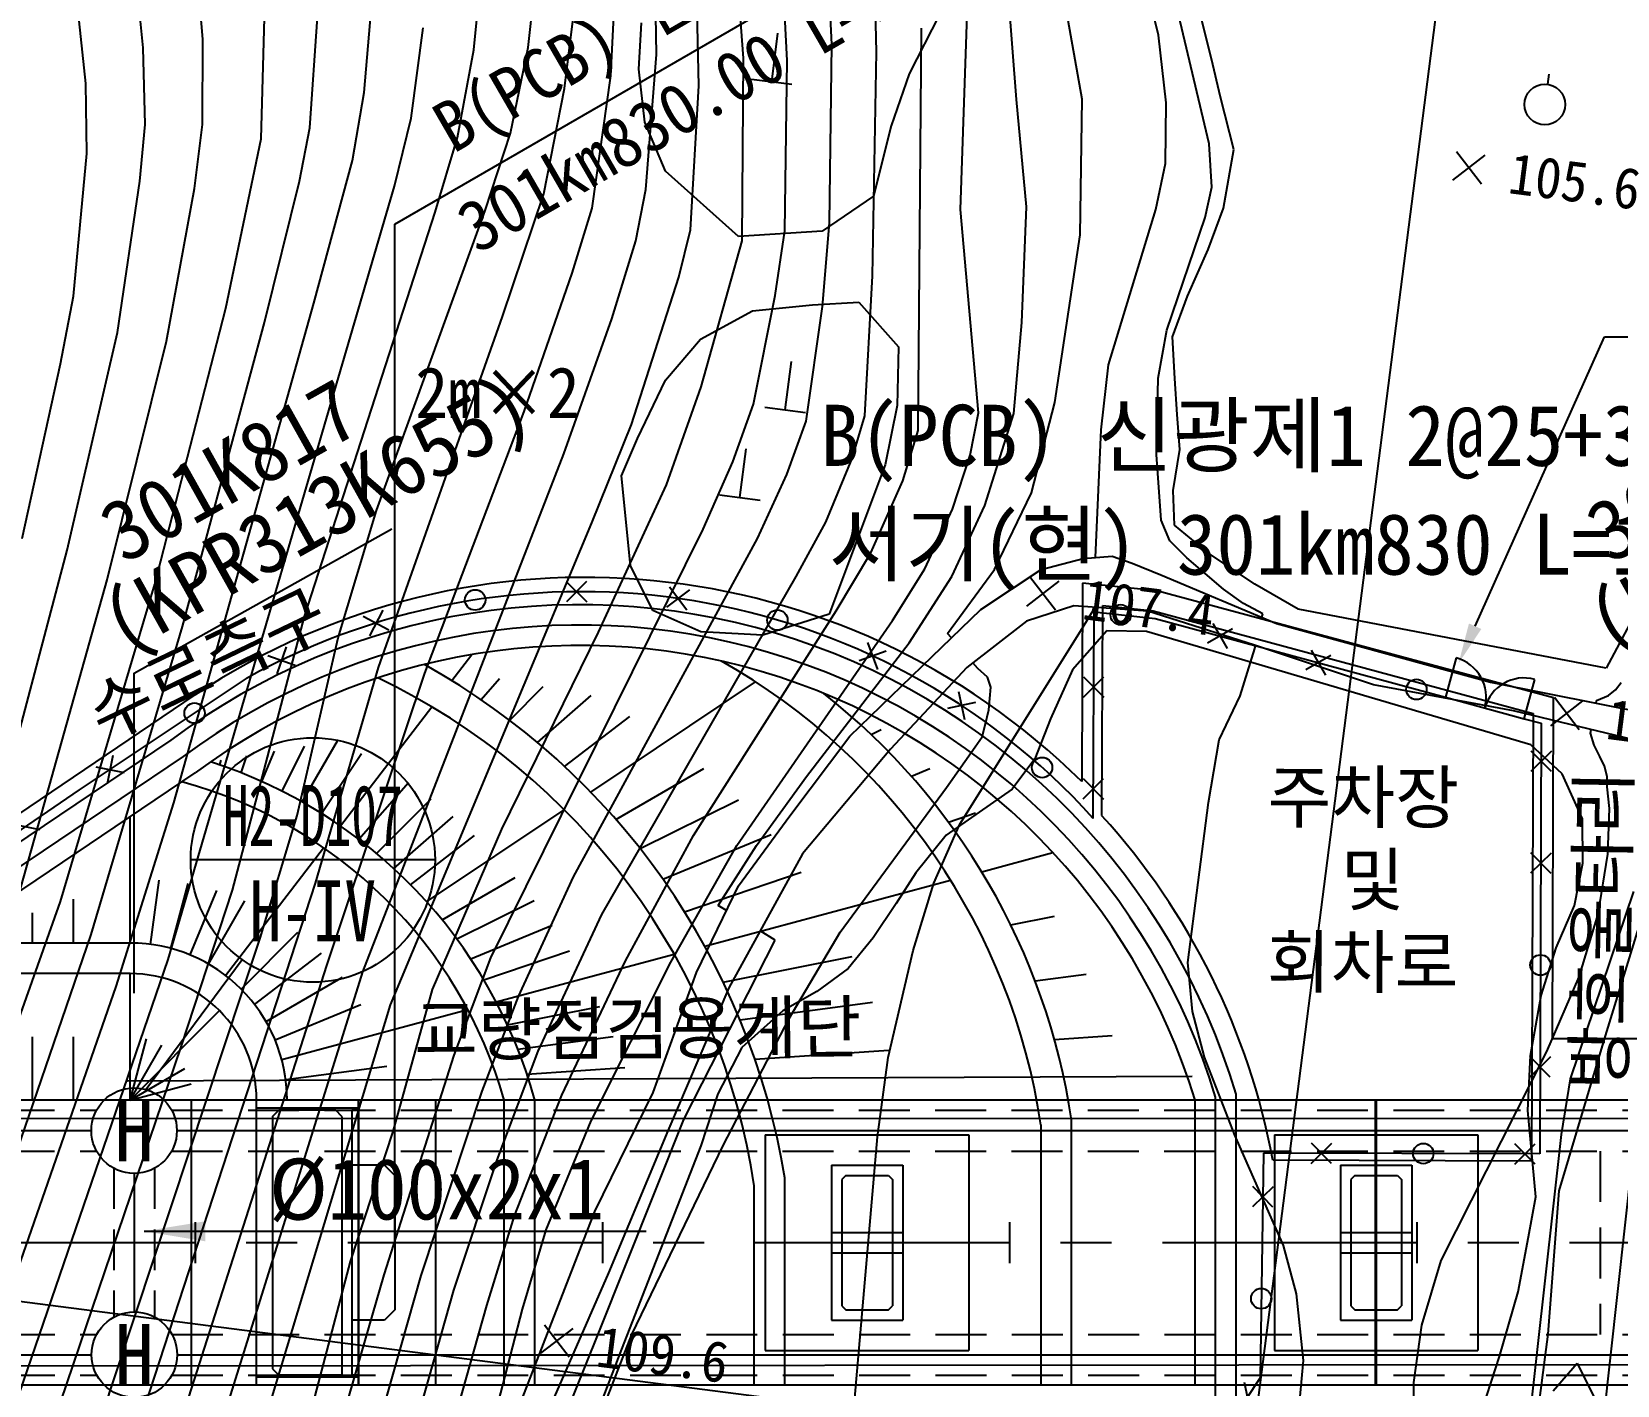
# Model space of a CAD drawing. Header units: millimetres. Extents: x 2406 to 3202, y 1103 to 1810.
# Drawn here: x 3002 to 3079.9, y 1467.8 to 1534.2 of the extents above; entities that cross this region are included whole.
import ezdxf
from ezdxf.enums import TextEntityAlignment as Align
from ezdxf.xclip import XClip

# ---------------------------------------------------------------- set-up
doc = ezdxf.new("R2010")
doc.units = ezdxf.units.MM
doc.header["$LTSCALE"] = 10
doc.header["$MEASUREMENT"] = 0
doc.header["$XCLIPFRAME"] = 2
doc.linetypes.add('CENTER', pattern=[2, 1.25, -0.25, 0.25, -0.25])
doc.linetypes.add('HIDDEN', pattern=[0.375, 0.25, -0.125])
for name, color, linetype in [('TN-MANH', 4, 'Continuous'), ('TZ-BASE', 253, 'Continuous'), ('TZ-CABL', 4, 'Continuous')]:
    doc.layers.add(name, color=color, linetype=linetype)
doc.styles.add('HANA', font='GulimChe.ttf')
doc.styles.get("Standard").update_dxf_attribs({"font": 'GulimChe.ttf'})
doc.linetypes.add('I_LINE', pattern='A,3.5,["I",Standard,S=1,R=0,X=-1,Y=-0.5],3.5', length=7)
doc.linetypes.add('ZIGZAG', pattern='A,0.0001,-0.2,[131,ltypeshp.shx,S=0.2,R=0,X=-0.2,Y=0],-0.4,[131,ltypeshp.shx,S=0.2,R=180,X=0.2,Y=0],-0.2', length=0.8001)
doc.dimstyles.get("Standard").update_dxf_attribs({"dimtxt": 0.18, "dimasz": 0.18, "dimexe": 0.18, "dimexo": 0.0625, "dimgap": 0.09, "dimtad": 0, "dimtih": 1, "dimtoh": 1, "dimdec": 4, "dimzin": 0, "dimdsep": 46, "dimtxsty": 'Standard', "dimcen": 0.09, "dimadec": 0, "dimazin": 0, "dimtfac": 1, "dimtdec": 4, "dimtofl": 0, "dimtmove": 0, "dimatfit": 3, "dimfxl": 0, "dimtolj": 1, "dimtzin": 0, "dimarcsym": 0})

# ---------------------------------------------------------------- blocks, each defined once
blk = doc.blocks.new('JD-FHFJ6')
at = {"layer": 'TZ-BASE'}
for p, q in [((531.752, -322.532), (599.193, 202.297)), ((529.8, 50), (575.685, 76.492)), ((546.928, 58.138, 115), (546.362, 65.645, 115)), ((569.8, 53.932, 106), (567.209, 64.928, 106)), ((549.072, 58.025, 114), (548.794, 63.217, 114)), ((551.261, 58.809, 113), (551.057, 63.08, 113)), ((542.654, 58.329, 117), (542.586, 62.887, 117)), ((553.459, 58.46, 112), (553.366, 62.316, 112)), ((563.562, 56.138, 108), (562.457, 62.383, 108)), ((536.351, 58.672, 120), (536.701, 61.767, 120)), ((544.733, 56.791, 116), (544.622, 62.061, 116)), ((560.333, 56.111, 109), (559.899, 61.87, 109)), ((567.304, 59.269, 107), (566.588, 62.2, 107)), ((520.376, 59.084, 126), (520.183, 61.257, 126)), ((533.687, 58.552, 121), (533.96, 61.296, 121)), ((540.416, 57.281, 118), (540.623, 61.502, 118)), ((557.583, 50.723, 110), (557.93, 60.744, 110)), ((569.913, 58.108, 105.684), (569.175, 61.052, 105.684)), ((514.631, 56.903, 128), (514.301, 59.974, 128)), ((517.45, 58.644, 127), (517.242, 60.615, 127)), ((523.232, 54.185, 125), (523.416, 60.722, 125)), ((525.636, 54.72, 124), (526.004, 60.155, 124)), ((528.294, 56.454, 123), (528.647, 60.47, 123)), ((538.136, 56.648, 119), (538.555, 60.089, 119)), ((556.55, 60.284, 112.279), (555.069, 57.374, 112.279)), ((530.607, 55.195, 122), (531.197, 59.64, 122)), ((541.787, 57.613, 112.279), (541.92, 59.874, 112.279)), ((548.313, 56.991, 113.554), (548.619, 59.371, 113.554)), ((555.508, 39.864, 111), (555.672, 59.617, 111)), ((567.687, 55.947, 107), (567.304, 59.269, 107)), ((517.541, 54.889, 127), (517.45, 58.644, 127)), ((520.351, 54.882, 126), (520.376, 59.084, 126)), ((532.874, 54.258, 121), (533.687, 58.552, 121)), ((535.479, 54.457, 120), (536.351, 58.672, 120)), ((551.151, 50.063, 113), (551.261, 58.809, 113)), ((553.262, 47.461, 112), (553.459, 58.46, 112)), ((542.137, 51.699, 117), (542.654, 58.329, 117)), ((546.871, 49.18, 115), (546.928, 58.138, 115)), ((548.965, 49.677, 114), (549.072, 58.025, 114)), ((570.364, 56.233, 105.684), (569.913, 58.108, 105.684)), ((514.684, 53.465, 128), (514.631, 56.903, 128)), ((539.497, 50.789, 118), (540.416, 57.281, 118)), ((542.089, 55.011, 112.279), (541.787, 57.613, 112.279)), ((547.321, 57.118, 113.554), (549.305, 56.863, 113.554)), ((555.069, 57.374, 112.279), (554.175, 54.816, 112.279)), ((586.476, 57.36, 106.16), (586.412, 56.864, 106.16)), ((527.728, 53.124, 123), (528.294, 56.454, 123)), ((537.114, 51.485, 119), (538.136, 56.648, 119)), ((544.321, 49.717, 116), (544.733, 56.791, 116)), ((560.832, 50.847, 109), (560.333, 56.111, 109)), ((563.469, 49.474, 108), (563.562, 56.138, 108)), ((571.006, 53.657, 105.684), (570.364, 56.233, 105.684)), ((567.647, 52.972, 107), (567.687, 55.947, 107)), ((517.277, 52.113, 127), (517.541, 54.889, 127)), ((519.963, 51.75, 126), (520.351, 54.882, 126)), ((525.115, 52.1, 124), (525.636, 54.72, 124)), ((529.78, 51.859, 122), (530.607, 55.195, 122)), ((543.094, 52.599, 112.279), (542.089, 55.011, 112.279)), ((554.175, 54.816, 112.279), (553.314, 51.374, 112.279)), ((521.509, 45.879, 125), (523.232, 54.185, 125)), ((531.783, 50.581, 121), (532.874, 54.258, 121)), ((534.233, 50.662, 120), (535.479, 54.457, 120)), ((569.923, 51.816, 106), (569.8, 53.932, 106)), ((514.025, 46.457, 128), (514.684, 53.465, 128)), ((525.831, 46.115, 123), (527.728, 53.124, 123)), ((567.188, 50.719, 107), (567.647, 52.972, 107)), ((570.511, 50.789, 105.684), (571.006, 53.657, 105.684)), ((581.773, 52.163, 105.592), (583.356, 53.385, 105.592)), ((581.953, 53.565, 105.592), (583.175, 51.982, 105.592)), ((546.681, 49.398, 112.279), (543.094, 52.599, 112.279)), ((516.191, 44.675, 127), (517.277, 52.113, 127)), ((518.586, 44.259, 126), (519.963, 51.75, 126)), ((518.668, 13.905, 122), (529.78, 51.859, 122)), ((523.403, 45.164, 124), (525.115, 52.1, 124)), ((535.086, 45.459, 119), (537.114, 51.485, 119)), ((541.647, 49.177, 117), (542.137, 51.699, 117)), ((569.601, 50.321, 106), (569.923, 51.816, 106)), ((528.906, 35.943, 120), (534.233, 50.662, 120)), ((538.514, 47.597, 118), (539.497, 50.789, 118)), ((553.314, 51.374, 112.279), (550.788, 49.645, 112.279)), ((558.478, 40.728, 110), (557.583, 50.723, 110)), ((560.606, 45.172, 109), (560.832, 50.847, 109)), ((564.862, 43.095, 107), (567.188, 50.719, 107)), ((569.746, 48.753, 105.684), (570.511, 50.789, 105.684)), ((525.375, 30.74, 121), (531.783, 50.581, 121)), ((529.8, 0), (529.8, 50)), ((550.813, 45.948, 113), (551.151, 50.063, 113)), ((567.721, 44.801, 106), (569.601, 50.321, 106)), ((540.467, 45.353, 117), (541.647, 49.177, 117)), ((543.747, 47.388, 116), (544.321, 49.717, 116)), ((544.855, 42.004, 115), (546.871, 49.18, 115)), ((550.788, 49.645, 112.279), (546.681, 49.398, 112.279)), ((548.491, 46.497, 114), (548.965, 49.677, 114)), ((562.22, 41.243, 108), (563.469, 49.474, 108)), ((568.729, 46.458, 105.684), (569.746, 48.753, 105.684)), ((536.149, 40.799, 118), (538.514, 47.597, 118)), ((541.422, 40.161, 116), (543.747, 47.388, 116)), ((552.887, 40.595, 112), (553.262, 47.461, 112)), ((513.389, 43.147, 128), (514.025, 46.457, 128)), ((518.951, 21.595, 123), (525.831, 46.115, 123)), ((547.373, 45.735, 111.718), (550.317, 46.029, 111.718)), ((547.42, 41.153, 114), (548.491, 46.497, 114)), ((550.008, 40.331, 113), (550.813, 45.948, 113)), ((550.317, 46.029, 111.718), (552.59, 46.17, 111.718)), ((552.59, 46.17, 111.718), (554.533, 43.967, 111.718)), ((567.997, 44.458, 105.684), (568.729, 46.458, 105.684)), ((518.018, 32.332, 125), (521.509, 45.879, 125)), ((529.002, 28.231, 119), (535.086, 45.459, 119)), ((538.108, 38.72, 117), (540.467, 45.353, 117)), ((544.82, 44.345, 111.718), (547.373, 45.735, 111.718)), ((560.198, 40.695, 109), (560.606, 45.172, 109)), ((513.712, 33.991, 127), (516.191, 44.675, 127)), ((519.376, 30.242, 124), (523.403, 45.164, 124)), ((567.288, 42.43, 106), (567.721, 44.801, 106)), ((568.12, 42.421, 105.684), (567.997, 44.458, 105.684)), ((582.863, 30.26), (589.214, 44.471)), ((589.214, 44.471), (602.121, 44.426)), ((515.68, 32.53, 126), (518.586, 44.259, 126)), ((543.1, 42.336, 111.718), (544.82, 44.345, 111.718)), ((554.533, 43.967, 111.718), (554.481, 41.099, 111.718)), ((511.5, 34.559, 128), (513.389, 43.147, 128)), ((548.974, 40.879, 113.673), (549.28, 43.259, 113.673)), ((564.5, 39.895, 107), (564.862, 43.095, 107)), ((541.718, 39.468, 111.718), (543.1, 42.336, 111.718)), ((567.209, 38.683, 106), (567.288, 42.43, 106)), ((568.222, 40.656, 105.684), (568.12, 42.421, 105.684)), ((543.143, 37.194, 115), (544.855, 42.004, 115)), ((531.271, 27.949, 118), (536.149, 40.799, 118)), ((546.408, 38.329, 114), (547.42, 41.153, 114)), ((547.982, 41.006, 113.673), (549.966, 40.751, 113.673)), ((552.259, 38.497, 112), (552.887, 40.595, 112)), ((554.481, 41.099, 111.718), (553.886, 38.189, 111.718)), ((558.069, 38.649, 110), (558.478, 40.728, 110)), ((558.779, 36.18, 109), (560.198, 40.695, 109)), ((561.079, 36.813, 108), (562.22, 41.243, 108)), ((568.355, 38.928, 105.684), (568.222, 40.656, 105.684)), ((539.477, 35.341, 116), (541.422, 40.161, 116)), ((549.062, 37.712, 113), (550.008, 40.331, 113)), ((554.751, 37.402, 111), (555.508, 39.864, 111)), ((564.222, 33.631, 107), (564.5, 39.895, 107)), ((540.938, 37.636, 111.718), (541.718, 39.468, 111.718)), ((546.747, 36.583, 113.911), (547.053, 38.963, 113.911)), ((528.233, 13.302, 117), (538.108, 38.72, 117)), ((544.949, 35.027, 114), (546.408, 38.329, 114)), ((550.978, 35.371, 112), (552.259, 38.497, 112)), ((553.886, 38.189, 111.718), (551.144, 30.852, 111.718)), ((557.188, 36.011, 110), (558.069, 38.649, 110)), ((567.441, 35.463, 106), (567.209, 38.683, 106)), ((568.032, 36.925, 105.684), (568.355, 38.928, 105.684)), ((541.379, 33.237, 111.718), (540.938, 37.636, 111.718)), ((547.611, 34.566, 113), (549.062, 37.712, 113)), ((553.18, 33.858, 111), (554.751, 37.402, 111)), ((539.808, 29.97, 115), (543.143, 37.194, 115)), ((545.756, 36.71, 113.911), (547.739, 36.455, 113.911)), ((559.258, 33.041, 108), (561.079, 36.813, 108)), ((568.095, 35.225, 105.684), (568.032, 36.925, 105.684)), ((527.02, 29.687, 120), (528.906, 35.943, 120)), ((555.837, 33.081, 110), (557.188, 36.011, 110)), ((557.157, 32.698, 109), (558.779, 36.18, 109)), ((529.596, 11.68, 116), (539.477, 35.341, 116)), ((549.514, 32.701, 112), (550.978, 35.371, 112)), ((567.872, 34.453, 106), (567.441, 35.463, 106)), ((569.768, 33.854, 105.684), (568.095, 35.225, 105.684)), ((534.522, 13.976, 114), (544.949, 35.027, 114)), ((538.585, 17.961, 113), (547.611, 34.566, 113)), ((568.701, 33.615, 106), (567.872, 34.453, 106)), ((509.113, 16.612, 127), (513.712, 33.991, 127)), ((551.473, 31.009, 111), (553.18, 33.858, 111)), ((561.545, 33.05, 151.222), (563.618, 33.585, 151.222)), ((563.618, 33.585, 151.222), (565.042, 33.695, 151.222)), ((565.042, 33.695, 151.222), (566.022, 33.361, 151.222)), ((570.498, 32.074, 106), (568.701, 33.615, 106)), ((572.035, 32.323, 105.684), (569.768, 33.854, 105.684)), ((542.47, 31.036, 111.718), (541.379, 33.237, 111.718)), ((554.239, 30.543, 110), (555.837, 33.081, 110)), ((556.948, 29.905, 108), (559.258, 33.041, 108)), ((558.593, 31.084, 151.222), (561.545, 33.05, 151.222)), ((566.022, 33.361, 151.222), (567.429, 32.788, 151.222)), ((567.429, 32.788, 151.222), (573.104, 30.394, 151.222)), ((511.334, 17.075, 126), (515.68, 32.53, 126)), ((513.39, 16.745, 125), (518.018, 32.332, 125)), ((538.224, 32.45), (539.232, 31.457)), ((539.224, 32.457), (538.232, 31.45)), ((539.975, 16.109, 112), (549.514, 32.701, 112)), ((544.277, 32.048), (543.148, 31.197)), ((543.287, 32.187), (544.138, 31.058)), ((555.061, 29.445, 109), (557.157, 32.698, 109)), ((560.845, 31.252, 107.377), (562.428, 32.475, 107.377)), ((561.025, 32.655, 107.377), (562.248, 31.072, 107.377)), ((563.574, 32.38), (563.54, 22.635)), ((563.574, 32.38), (563.54, 22.635)), ((567.236, 32.001), (563.574, 32.38)), ((567.236, 32.001), (563.574, 32.38)), ((586.716, 26.749), (567.236, 32.001)), ((586.716, 26.749), (567.236, 32.001)), ((571.481, 31.378, 106), (570.498, 32.074, 106)), ((574.175, 31.09, 105.684), (572.035, 32.323, 105.684)), ((563.148, 31.264, 110.035), (560.82, 30.506, 110.035)), ((566.783, 30.999, 110.035), (563.148, 31.264, 110.035)), ((564.106, 31.034, 107), (564.113, 31.193, 107)), ((564.534, 20.961), (564.571, 31.272)), ((564.571, 31.272), (567.053, 31.015)), ((572.435, 30.869, 106), (571.481, 31.378, 106)), ((591.116, 31.61, 105.684), (589.298, 28.197, 105.684)), ((521.826, 17.311, 121), (525.375, 30.74, 121)), ((528.257, 30.747), (529.509, 30.09)), ((529.212, 31.045), (528.554, 29.793)), ((544.835, 29.991, 111.718), (542.47, 31.036, 111.718)), ((544.472, 19.983, 111), (551.473, 31.009, 111)), ((546.601, 19.503, 110), (554.239, 30.543, 110)), ((551.144, 30.852, 111.718), (547.882, 29.816, 111.718)), ((555.704, 28.305, 151.222), (558.593, 31.084, 151.222)), ((560.82, 30.506, 110.035), (557.892, 28.234, 110.035)), ((563.475, 30.011, 107), (564.106, 31.034, 107)), ((572.026, 29.323, 110.035), (566.783, 30.999, 110.035)), ((567.053, 31.015), (585.713, 25.984)), ((569.976, 30.388), (570.68, 29.162)), ((572.394, 30.693, 106), (572.435, 30.869, 106)), ((573.104, 30.394, 151.222), (583.622, 27.521, 151.222)), ((589.298, 28.197, 105.684), (574.175, 31.09, 105.684)), ((514.898, 15.122, 124), (519.376, 30.242, 124)), ((525.01, 20.964, 120), (527.02, 29.687, 120)), ((535.066, 20.301, 115), (539.808, 29.97, 115)), ((547.882, 29.816, 111.718), (544.835, 29.991, 111.718)), ((557.139, 29.685, 108), (556.948, 29.905, 108)), ((557.547, 20.548, 107), (563.475, 30.011, 107)), ((564.778, 30.026, 108.047), (563.083, 28.123, 108.047)), ((566.723, 30.005, 108.047), (564.778, 30.026, 108.047)), ((585.598, 24.435, 108.047), (566.723, 30.005, 108.047)), ((570.942, 30.127), (569.715, 29.423)), ((523.568, 28.819), (524.903, 28.353)), ((524.469, 29.254), (524.003, 27.919)), ((532.603, 27.594), (533.582, 28.871)), ((550.022, 22.879, 109), (555.061, 29.445, 109)), ((553.932, 29.043), (552.604, 28.556)), ((553.025, 29.464), (553.511, 28.135)), ((571.329, 26.839, 106), (572.04, 29.163, 106)), ((577.87, 27.385, 110.035), (572.026, 29.323, 110.035)), ((572.04, 29.163, 106), (572.074, 29.307, 106)), ((575.767, 28.819), (574.541, 28.115)), ((574.802, 29.08), (575.506, 27.854)), ((525.915, 17.642, 119), (529.002, 28.231, 119)), ((552.151, 24.859, 151.222), (555.704, 28.305, 151.222)), ((557.892, 28.234, 110.035), (554.143, 24.229, 110.035)), ((558.444, 28.187, 108), (558.197, 28.471, 108)), ((558.906, 27.752, 108), (558.444, 28.187, 108)), ((563.083, 28.123, 108.047), (562.007, 25.721, 108.047)), ((581.931, 28.702), (581.405, 26.773)), ((526.47, 13.604, 118), (531.271, 27.949, 118)), ((534.041, 26.66), (534.949, 27.695)), ((535.446, 25.646), (537.094, 27.294)), ((539.428, 22.12), (547.525, 27.53)), ((559.076, 27.264, 108), (558.906, 27.752, 108)), ((558.972, 26.15, 108), (559.076, 27.264, 108)), ((563.63, 26.782), (564.634, 27.779)), ((563.634, 27.782), (564.63, 26.779)), ((584.753, 26.108, 110.035), (577.87, 27.385, 110.035)), ((583.622, 27.521, 151.222), (592.141, 25.824, 151.222)), ((585.264, 25.72), (585.79, 27.65)), ((589.762, 27.14, 105), (590.032, 27.491, 105)), ((280, 26.854), (700, -27.117)), ((500, 13.39), (520, 26.89)), ((500, 13.39), (520, 26.89)), ((536.814, 24.552), (539.441, 26.856)), ((551.083, 26.793), (551.164, 26.84)), ((558.325, 26.512), (556.94, 26.226)), ((557.49, 27.061), (557.775, 25.676)), ((570.291, 24.691, 106), (571.329, 26.839, 106)), ((581.405, 26.773), (585.264, 25.72)), ((586.574, 25.376, 104.096), (588.157, 26.599, 104.096)), ((586.657, 10), (586.716, 26.749)), ((586.657, 10), (586.716, 26.749)), ((586.754, 26.779, 104.096), (587.977, 25.196, 104.096)), ((588.802, 26.489, 105), (588.826, 26.617, 105)), ((588.826, 26.617, 105), (589.405, 26.864, 105)), ((589.405, 26.864, 105), (589.762, 27.14, 105)), ((527.129, 20.462), (531.616, 26.309)), ((538.143, 23.377), (541.339, 25.829)), ((558.797, 25.396, 108), (558.972, 26.15, 108)), ((562.007, 25.721, 108.047), (561.237, 23.752, 108.047)), ((591.945, 24.378, 110.035), (584.753, 26.108, 110.035)), ((585.713, 25.984), (585.636, 4.009)), ((553.196, 24.948), (553.688, 25.191)), ((558.647, 24.832, 108), (558.797, 25.396, 108)), ((588.524, 25.016, 105), (588.558, 25.193, 105)), ((588.704, 24.415, 105), (588.524, 25.016, 105)), ((518.806, 24.664), (499.017, 11.349)), ((524.275, 22.158), (525.365, 24.369)), ((525.251, 21.637), (526.983, 24.638)), ((549.212, 20.951, 151.222), (552.151, 24.859, 151.222)), ((554.143, 24.229, 110.035), (549.833, 19.09, 110.035)), ((556.894, 22.339, 108), (558.311, 24.332, 108)), ((558.311, 24.332, 108), (558.647, 24.832, 108)), ((569.769, 21.61, 106), (570.291, 24.691, 106)), ((587.139, 23.019, 108.047), (585.598, 24.435, 108.047)), ((588.987, 23.864, 105), (588.704, 24.415, 105)), ((519.403, 23.862), (499.509, 10.475)), ((515.95, 23.91), (515.674, 22.523)), ((521.208, 23.449), (521.271, 23.688)), ((522.253, 23.064), (522.536, 23.898)), ((523.276, 22.634), (523.893, 24.124)), ((526.202, 21.072), (528.17, 24.017)), ((561.237, 23.752, 108.047), (560.124, 22.269, 108.047)), ((586.609, 24.127), (585.605, 23.131)), ((586.605, 23.127), (585.609, 24.131)), ((589.215, 23.385, 105), (588.987, 23.864, 105)), ((589.344, 22.886, 105), (589.215, 23.385, 105)), ((500, 9.6), (520, 23.06)), ((515.118, 23.354), (516.505, 23.078)), ((528.031, 19.807), (530.473, 22.591)), ((540.665, 20.778), (544.979, 23.269)), ((547.574, 19.503, 109), (550.022, 22.879, 109)), ((555.174, 22.895), (556.088, 23.274)), ((563.613, 21.782), (564.616, 22.779)), ((563.616, 22.782), (564.613, 21.779)), ((588.128, 20.81, 108.047), (587.139, 23.019, 108.047)), ((589.346, 22.372, 105), (589.344, 22.886, 105)), ((551.672, 15.242, 108), (556.894, 22.339, 108)), ((560.124, 22.269, 108.047), (556.889, 20.008, 108.047)), ((589.468, 21.314, 105), (589.346, 22.372, 105)), ((516.12, 12.578, 123), (518.951, 21.595, 123)), ((528.907, 19.107), (531.585, 21.785)), ((531.364, 16.732), (538.127, 21.25)), ((541.849, 19.353), (546.683, 21.737)), ((556.992, 20.643), (558.33, 21.098)), ((568.746, 13.745, 106), (569.769, 21.61, 106)), ((589.372, 19.069, 105), (589.468, 21.314, 105)), ((510.973, 20.552), (512.362, 20.286)), ((516.8, 14.71), (516.8, 20.906)), ((523.19, 14.955, 120), (525.01, 20.964, 120)), ((529.755, 18.361), (532.668, 20.916)), ((531.648, 12.431, 115), (535.066, 20.301, 115)), ((546.681, 17.517, 151.222), (549.212, 20.951, 151.222)), ((556.269, 17.655, 107), (557.547, 20.548, 107)), ((588.159, 18.63, 108.047), (588.128, 20.81, 108.047)), ((530.575, 17.57), (533.719, 19.982)), ((541.133, 13.836, 111), (544.472, 19.983, 111)), ((542.974, 17.842), (548.283, 20.041)), ((543.357, 13.762, 110), (546.601, 19.503, 110)), ((545.685, 16.559, 109), (547.574, 19.503, 109)), ((556.889, 20.008, 108.047), (555.395, 18.154, 108.047)), ((521.494, 13.117), (526.305, 19.388)), ((549.833, 19.09, 110.035), (546.215, 12.503, 110.035)), ((558.626, 18.207), (562.129, 19.146)), ((586.591, 19.127), (585.588, 18.131)), ((586.588, 18.127), (585.591, 19.131)), ((588.905, 16.131, 105), (589.372, 19.069, 105)), ((532.122, 15.846), (535.713, 17.92)), ((535.873, 12.087, 113), (538.585, 17.961, 113)), ((544.035, 16.245), (549.76, 18.188)), ((555.395, 18.154, 108.047), (554.42, 16.646, 108.047)), ((587.74, 16.553, 108.047), (588.159, 18.63, 108.047)), ((591.843, 18.608, 105.846), (589.255, 10.156, 105.846)), ((515.984, -12.786, 119), (525.915, 17.642, 119)), ((517.806, 14.644), (518.222, 17.802)), ((518.795, 14.447), (519.648, 17.63)), ((519.334, 9.66, 121), (521.826, 17.311, 121)), ((519.75, 14.123), (521.062, 17.289)), ((544.621, 13.267, 151.222), (546.681, 17.517, 151.222)), ((545.024, 14.563), (557.096, 17.797)), ((555.259, 14.343, 107), (556.269, 17.655, 107)), ((587.551, 8.037, 104), (590.65, 17.236, 104)), ((509.966, 7.126, 125), (513.39, 16.745, 125)), ((514, 16.866), (514, 14.71)), ((520.655, 13.677), (522.444, 16.776)), ((532.845, 14.912), (536.649, 16.789)), ((546.096, 16.309, 109), (545.685, 16.559, 109)), ((554.42, 16.646, 108.047), (553.289, 14.957, 108.047)), ((586.843, 14.472, 108.047), (587.74, 16.553, 108.047)), ((512, 16.193), (512, 14.71)), ((533.531, 13.93), (537.539, 15.59)), ((536.852, 9.405, 112), (539.975, 16.109, 112)), ((560.052, 15.603), (562.197, 16.03)), ((587.975, 13.052, 105), (588.905, 16.131, 105)), ((509.032, -1.925, 124), (514.898, 15.122, 124)), ((514.438, -11.453, 120), (523.19, 14.955, 120)), ((522.252, 12.452), (525.035, 15.235)), ((543.998, 6.039, 109), (548.487, 14.856, 109)), ((548.487, 14.856, 109), (547.753, 15.303, 109)), ((549.173, 11.008, 108), (551.672, 15.242, 108)), ((553.289, 14.957, 108.047), (552.074, 13.465, 108.047)), ((516.8, 14.71), (507.593, 14.71)), ((522.917, 11.694), (526.198, 14.212)), ((534.177, 12.899), (538.377, 14.324)), ((534.78, 11.818), (543.523, 14.161)), ((545.935, 12.795), (552.268, 14.055)), ((554.03, 9.088, 107), (555.259, 14.343, 107)), ((586.103, 12.13, 108.047), (586.843, 14.472, 108.047)), ((510.976, -8.54, 122), (518.668, 13.905, 122)), ((517.663, -13.883, 118), (526.47, 13.604, 118)), ((519.655, -14.168, 117), (528.233, 13.302, 117)), ((532.711, 9.198, 114), (534.522, 13.976, 114)), ((538.007, 7.239, 111), (541.133, 13.836, 111)), ((539.446, 5.98, 110), (543.357, 13.762, 110)), ((542.484, 7.374, 151.222), (544.621, 13.267, 151.222)), ((552.074, 13.465, 108.047), (550.525, 12.323, 108.047)), ((568.974, 11.344, 106), (568.746, 13.745, 106)), ((516.8, 13.21), (505.364, 13.21)), ((509.144, -7.462, 123), (516.12, 12.578, 123)), ((516.8, 7), (516.8, 13.21)), ((523.477, 10.855), (527.242, 13.029)), ((546.215, 12.503, 110.035), (543.209, 5.486, 110.035)), ((561.248, 12.852), (563.759, 13.182)), ((586.384, 9.381, 105), (587.975, 13.052, 105)), ((523.923, 9.95), (528.142, 11.698)), ((529.72, 5.46, 115), (531.648, 12.431, 115)), ((534.095, 7.436, 113), (535.873, 12.087, 113)), ((546.76, 10.944), (553.263, 11.8)), ((550.525, 12.323, 108.047), (548.859, 11.377, 108.047)), ((585.579, 9.192, 108.047), (586.103, 12.13, 108.047)), ((516.8, 7), (521.191, 11.391)), ((521.955, -13.625, 116), (529.596, 11.68, 116)), ((524.247, 8.995), (533.384, 11.444)), ((535.336, 10.687), (539.878, 11.591)), ((545.935, 4.77, 108), (549.173, 11.008, 108)), ((548.859, 11.377, 108.047), (546.848, 9.586, 108.047)), ((569.572, 9.103, 106), (568.974, 11.344, 106)), ((535.841, 9.507), (540.53, 10.124)), ((562.196, 9.975), (565.036, 10.162)), ((589.255, 10.156, 105.846), (586.977, 2.548, 105.846)), ((512, 10.105), (512, 7)), ((512.472, -10.531, 121), (519.334, 9.66, 121)), ((514, 10.105), (514, 7)), ((516.8, 7), (517.604, 9.999)), ((516.8, 7), (518.353, 9.689)), ((534.824, 4.071, 112), (536.852, 9.405, 112)), ((546.848, 9.586, 108.047), (545.66, 7.312, 108.047)), ((547.49, 9.012), (554.066, 9.443)), ((581.187, -0.88, 105), (586.384, 9.381, 105)), ((614.244, 10), (586.657, 10)), ((614.244, 10), (586.657, 10)), ((524.444, 8.006), (529.413, 8.661)), ((529.281, -1.582, 114), (532.711, 9.198, 114)), ((536.29, 8.277), (541.107, 8.593)), ((553.503, 5.191, 107), (554.03, 9.088, 107)), ((571.061, 5.285, 106), (569.572, 9.103, 106)), ((585.445, 6.488, 108.047), (585.579, 9.192, 108.047)), ((586.556, 9.127), (585.553, 8.131)), ((586.553, 8.127), (585.556, 9.131)), ((516.67, 7.943), (568.957, 8.181)), ((516.8, 7), (519.489, 8.553)), ((516.8, 7), (519.799, 7.804)), ((587.109, 5.316, 104), (587.551, 8.037, 104)), ((531.095, -1.609, 113), (534.095, 7.436, 113)), ((535.687, 1.325, 111), (538.007, 7.239, 111)), ((539.627, 1.528, 151.222), (542.484, 7.374, 151.222)), ((545.66, 7.312, 108.047), (544.834, 4.759, 108.047)), ((570.118, -12.378), (570.118, 7.149)), ((571.118, -11.259), (571.118, 7.296)), ((588.428, -15.412, 103.151), (590.924, 7.08, 103.151)), ((519.8, 7), (452.966, 7)), ((528, 7), (519.8, 7)), ((519.8, 7), (519.8, -7)), ((523, 7), (523, -7)), ((528, 6.6), (523, 6.6)), ((523.8, 6.2), (524.1, 6.5)), ((526.9, 6.5), (524.1, 6.5)), ((527.2, 6.2), (526.9, 6.5)), ((527.7, 6.5), (527.7, -6.5)), ((528, 6.5), (527.7, 6.5)), ((528, 7), (528, -7)), ((653, 7), (528.025, 7, -102.427)), ((528.025, 7, -102.427), (528.025, -7, -102.427)), ((531.8, 7), (531.8, -7)), ((535.18, -7), (535.18, 7)), ((536.68, -7), (536.68, 7)), ((569.118, -7), (569.118, 7)), ((577.975, -7), (577.975, 7)), ((578.025, -7), (578.025, 7)), ((585.84, 2.256, 108.047), (585.445, 6.488, 108.047)), ((523.8, 6.2), (523.8, -6.2)), ((527.2, 6.2), (527.2, -6.5)), ((527.623, -0.929, 115), (529.72, 5.46, 115)), ((537.236, 0.625, 110), (539.446, 5.98, 110)), ((539.792, -4.492, 109), (543.998, 6.039, 109)), ((543.209, 5.486, 110.035), (540.303, -1.488, 110.035)), ((561.54, -7), (561.54, 5.779)), ((563.04, -7), (563.04, 6.035)), ((544.834, 4.759, 108.047), (540.931, -5.225, 108.047)), ((541.444, -4.503, 108), (545.935, 4.77, 108)), ((548, 5.3), (548, -5.3)), ((548, 5.3), (558, 5.3)), ((552.018, -11.992, 107), (553.503, 5.191, 107)), ((558, 5.3), (558, -5.3)), ((573.457, -0.14, 106), (571.061, 5.285, 106)), ((573, 5.3), (573, -5.3)), ((573, 5.3), (583, 5.3)), ((574.814, 3.892), (575.818, 4.888)), ((575.814, 3.888), (574.818, 4.892)), ((583, 5.3), (583, -5.3)), ((584.814, 3.857), (585.818, 4.853)), ((585.814, 3.853), (584.818, 4.857)), ((585.25, -11.289, 104), (587.109, 5.316, 104)), ((532.708, -2.339, 112), (534.824, 4.071, 112)), ((585.636, 4.009), (572.929, 4.054)), ((529.3, 3.8), (527.7, 3.8)), ((529.8, 3.3), (529.3, 3.8)), ((529.8, 3.3), (529.8, -3.3)), ((548.96, -7), (548.96, 3.184)), ((551.25, 3.8), (551.25, -3.8)), ((551.25, 3.8), (554.75, 3.8)), ((551.95, 3.3), (551.75, 3.1)), ((551.95, 3.3), (554.05, 3.3)), ((554.05, 3.3), (554.25, 3.1)), ((554.75, 3.8), (554.75, -3.8)), ((576.25, 3.8), (579.75, 3.8)), ((576.25, 3.8), (576.25, -3.8)), ((576.95, 3.3), (576.75, 3.1)), ((576.95, 3.3), (579.05, 3.3)), ((579.05, 3.3), (579.25, 3.1)), ((579.75, 3.8), (579.75, -3.8)), ((547.46, -7), (547.46, 2.787)), ((551.75, 3.1), (551.75, -3.1)), ((554.25, 3.1), (554.25, -3.1)), ((572.939, 2.745), (571.924, 1.76)), ((572.924, 1.745), (571.939, 2.76)), ((576.75, 3.1), (576.75, -3.1)), ((579.25, 3.1), (579.25, -3.1)), ((586.977, 2.548, 105.846), (586.427, -4.484, 105.846)), ((585.48, 0.285, 108.047), (585.84, 2.256, 108.047)), ((520, 1), (520, -1)), ((534.319, -3.089, 111), (535.687, 1.325, 111)), ((535.187, -9.895, 151.222), (539.627, 1.528, 151.222)), ((540, 1), (540, -1)), ((560, 1), (560, -1)), ((580, 1), (580, -1)), ((536.08, -3.262, 110), (537.236, 0.625, 110)), ((551.25, 0.5), (554.75, 0.5)), ((576.25, 0.5), (579.75, 0.5)), ((584.972, -2.414, 108.047), (585.48, 0.285, 108.047)), ((551.25, -0.5), (554.75, -0.5)), ((574.089, -2.513, 106), (573.457, -0.14, 106)), ((576.25, -0.5), (579.75, -0.5)), ((524.76, -11.805, 115), (527.623, -0.929, 115)), ((540.303, -1.488, 110.035), (537.286, -8.37, 110.035)), ((580.252, -4.044, 105), (581.187, -0.88, 105)), ((525.129, -15.869, 114), (529.281, -1.582, 114)), ((527.006, -15.992, 113), (531.095, -1.609, 113)), ((528.498, -17.121, 112), (532.708, -2.339, 112)), ((530.183, -17.747, 111), (534.319, -3.089, 111)), ((551.75, -3.1), (551.95, -3.3)), ((554.05, -3.3), (554.25, -3.1)), ((574.439, -5.785, 106), (574.089, -2.513, 106)), ((576.75, -3.1), (576.95, -3.3)), ((579.05, -3.3), (579.25, -3.1)), ((584.057, -5.587, 108.047), (584.972, -2.414, 108.047)), ((529.3, -3.8), (527.7, -3.8)), ((529.8, -3.3), (529.3, -3.8)), ((532.581, -16.758, 110), (536.08, -3.262, 110)), ((551.25, -3.8), (554.75, -3.8)), ((551.95, -3.3), (554.05, -3.3)), ((576.25, -3.8), (579.75, -3.8)), ((576.95, -3.3), (579.05, -3.3)), ((536.107, -13.58, 109), (539.792, -4.492, 109)), ((536.972, -5.432, 109.57), (538.555, -4.21, 109.57)), ((537.152, -4.029, 109.57), (538.374, -5.612, 109.57)), ((539.725, -8.936, 108), (541.444, -4.503, 108)), ((579.846, -6.865, 105), (580.252, -4.044, 105)), ((586.427, -4.484, 105.846), (585.533, -11.475, 105.846)), ((540.931, -5.225, 108.047), (539.938, -7.825, 108.047)), ((548, -5.3), (558, -5.3)), ((573, -5.3), (583, -5.3)), ((523.8, -6.2), (524.1, -6.5)), ((574.273, -7.546, 106), (574.439, -5.785, 106)), ((583.01, -8.804, 108.047), (584.057, -5.587, 108.047)), ((586.689, -7.272), (587.872, -5.912)), ((587.872, -5.912), (588.673, -7.527)), ((519.8, -7), (453.071, -7)), ((528, -7), (519.8, -7)), ((528, -6.6), (523, -6.6)), ((527.2, -6.5), (524.1, -6.5)), ((528, -6.5), (527.7, -6.5)), ((652.975, -7, -102.427), (528.025, -7, -102.427)), ((571.826, -8.255), (571.54, -6.87)), ((579.922, -13.501, 105), (579.846, -6.865, 105))]:
    blk.add_line(p, q, dxfattribs=at)
at = {"layer": 'TZ-BASE', "ltscale": 0.2}
for p, q in [((564.11, 20.827), (564.145, 30.965)), ((564.145, 30.965), (567.142, 30.639)), ((567.142, 30.639), (581.405, 26.773)), ((514.324, 22.222), (522.518, 27.697)), ((585.264, 25.72), (586.113, 25.495)), ((586.113, 25.495), (586.039, 4.353)), ((502.067, 13.901), (514.324, 22.222)), ((572.464, 4.4), (572.298, -6.628)), ((586.039, 4.353), (572.464, 4.4)), ((572.298, -6.628), (568.936, -11.74))]:
    blk.add_line(p, q, dxfattribs=at)
at = {"layer": 'TZ-BASE', "linetype": 'I_LINE', "ltscale": 0.2}
for p, q in [((484.729, 6.124), (700.4, 6.067)), ((453.964, -6.089), (700, -5.886))]:
    blk.add_line(p, q, dxfattribs=at)
at = {"layer": 'TZ-BASE', "linetype": 'CENTER', "flags": 128}
blk.add_lwpolyline([(700, 0), (280, 0), (0, 0)], dxfattribs=at)
at = {"layer": 'TZ-BASE'}
for centre, radius in [((586.284, 55.873, 106.16), 1), ((533.749, 31.549), 0.5), ((565.453, 30.822), 0.5), ((548.595, 30.563), 0.5), ((579.98, 27.159), 0.5), ((519.969, 25.994), 0.5), ((561.593, 23.324), 0.5), ((586.072, 13.629), 0.5), ((580.316, 4.373), 0.5), ((572.356, -2.747), 0.5)]:
    blk.add_circle(centre, radius, dxfattribs=at)
for centre, radius, start, end in [((539.152, -2.028), 34.685, 45.32105, 123.51656), ((539.152, -2.028), 34.685, 45.32105, 123.51656), ((538.889, -2.311), 33.63, 16.59891, 126.66836), ((538.889, -2.311), 32.63, 16.85316, 126.66836), ((538.889, -2.311), 31.63, 17.11946, 126.66836), ((514.055, -2.52), 35.367, 9.28016, 60.90252), ((530.361, 1.08), 31.531, 8.57141, 60.57478), ((581.405, 26.773), 2, 344.74059, 74.74059), ((514.696, -2.185), 33.139, 8.62857, 64.49028), ((585.264, 25.72), 2, 74.74059, 164.74059), ((530.531, 1.132), 32.877, 8.57614, 51.7814), ((513.395, 0.598), 24.149, 15.37186, 72.26991), ((513.439, 0.798), 22.608, 15.92263, 74.85344), ((538.889, -2.311), 34.63, 10.5905, 42.22193), ((516.8, 7), 7.71, 0, 90), ((516.8, 7), 6.21, 0, 90)]:
    blk.add_arc(centre, radius, start, end, dxfattribs=at)
at = {"layer": 'TZ-BASE', "ltscale": 0.2}
blk.add_arc((538.977, -1.991), 33.946, 42.23764, 119.00506, dxfattribs=at)
at = {"layer": 'TZ-BASE'}
blk.add_solid([(583.167, 30.124), (582.047, 28.434), (582.559, 30.396)], dxfattribs=at)
at = {"layer": 'TZ-BASE', "style": 'HANA'}
for s, height, rotation, p in [('B(PCB) 신광제1 2@25+3@25', 2.5, 30, (532.663, 53.427)), (' 301km830.00 L=125.00', 2.5, 30, (532.459, 47.707)), ('105.6', 2, 352.67756, (584.42, 51.527, 105.592)), ('수로측구', 2.5, 25.72901, (515.486, 24.57)), ('107.4', 2, 352.67756, (563.493, 30.617, 107.377)), ('104.1', 2, 352.67756, (589.222, 24.741, 104.096)), ('주차장', 2.5, 359.7997, (572.657, 20.637)), ('방호울타리', 2.5, 89.04358, (590.172, 7.485)), ('및', 2.5, 359.7997, (576.243, 16.577)), ('회차로', 2.5, 359.7997, (572.629, 12.542)), ('교량점검용계단', 2.5, 0.39655, (530.753, 9.194)), ('109.6', 2, 352.67756, (539.619, -6.068, 109.57))]:
    blk.add_text(s, height=height, rotation=rotation, dxfattribs=at).set_placement(p)
for s, p in [('B(PCB) 신광제1 2@25+3@25', (550.694, 38.131, 102.427)), ('서기(현) 301km830 L=125.00', (551.104, 32.791, 102.427))]:
    blk.add_text(s, height=3, dxfattribs=at).set_placement(p)

msp = doc.modelspace()

# ---------------------------------------------------------------- linework, layer by layer
at = {"layer": 'TN-MANH'}
for centre in [(3007.052, 1480.298), (3007.062, 1469.298)]:
    msp.add_circle(centre, 2.1, dxfattribs=at)
at = {"layer": 'TZ-BASE'}
for p, q in [((3021.829, 1493.585), (3009.829, 1493.585)), ((3007.629, 1482.317), (3012.357, 1488.692))]:
    msp.add_line(p, q, dxfattribs=at)
at = {"layer": 'TZ-BASE', "flags": 128}
msp.add_lwpolyline([(3007.052, 1487.048), (3007.052, 1502.751), (3019.711, 1509.837)], dxfattribs=at)
at = {"layer": 'TZ-BASE'}
msp.add_circle((3015.829, 1493.585), 6, dxfattribs=at)
at = {"layer": 'TZ-CABL', "linetype": 'HIDDEN'}
for points in [[(2966.899, 1481.298), (3005.205, 1481.298)], [(3008.899, 1481.298), (3152.205, 1481.298)], [(2966.899, 1479.298), (3005.205, 1479.298)], [(3008.899, 1479.298), (3152.205, 1479.298)], [(3079.052, 1479.296), (3079.06, 1470.296)]]:
    msp.add_lwpolyline(points, dxfattribs=at)
at = {"layer": 'TZ-CABL', "linetype": 'ZIGZAG', "ltscale": 0.5}
for points in [[(2967.152, 1480.298), (3004.952, 1480.298)], [(3009.152, 1480.298), (3151.952, 1480.298)], [(3007.052, 1478.198), (3007.058, 1471.398)]]:
    msp.add_lwpolyline(points, dxfattribs=at)
at = {"layer": 'TZ-CABL', "linetype": 'HIDDEN', "ltscale": 0.8}
for points in [[(3006.052, 1478.451), (3006.058, 1471.144)], [(3008.052, 1478.452), (3008.058, 1471.146)]]:
    msp.add_lwpolyline(points, dxfattribs=at)
at = {"layer": 'TZ-CABL', "linetype": 'HIDDEN', "elevation": 250.336}
for points in [[(2966.909, 1470.298), (3005.215, 1470.298)], [(3008.909, 1470.298), (3152.215, 1470.298)], [(2966.909, 1468.298), (3005.215, 1468.298)], [(3008.909, 1468.298), (3152.215, 1468.298)]]:
    msp.add_lwpolyline(points, dxfattribs=at)
at = {"layer": 'TZ-CABL', "linetype": 'ZIGZAG', "ltscale": 0.5, "elevation": 250.336}
for points in [[(2967.162, 1469.298), (3004.962, 1469.298)], [(3009.162, 1469.298), (3151.962, 1469.298)]]:
    msp.add_lwpolyline(points, dxfattribs=at)

# ---------------------------------------------------------------- block references
at = {"layer": 'TZ-BASE'}
ref = msp.add_blockref('JD-FHFJ6', (2490.052, 1474.798), dxfattribs=at)
XClip(ref).set_block_clipping_path([(-0.0000000004, -75), (700.0000000006, 75.0000000039)])

# ---------------------------------------------------------------- texts
at = {"layer": 'TN-MANH', "linetype": 'ByBlock'}
for p in [(3007.052, 1480.298), (3007.062, 1469.298)]:
    msp.add_text('H', height=3, dxfattribs=at).set_placement(p, align=Align.MIDDLE)
at = {"layer": 'TZ-BASE'}
for s, p in [('301K817', (3006.543, 1508.089)), ('(KPR313K655)', (3006.543, 1503.612)), ('301K890', (3079.543, 1508.089)), ('(KPR313K733)', (3079.543, 1503.612))]:
    msp.add_text(s, height=3, rotation=29.23871, dxfattribs=at).set_placement(p)
msp.add_text('2m×2', height=2.5, dxfattribs=at).set_placement((3024.897, 1516.527), align=Align.MIDDLE_CENTER)
for s, width, p in [('H2-D107', 0.65, (3015.829, 1495.745)), ('H-IV', 0.8, (3015.83, 1491.085))]:
    msp.add_text(s, height=3, dxfattribs=dict(at, width=width)).set_placement(p, align=Align.MIDDLE)
msp.add_text('Ø100x2x1', height=3, rotation=0.05182, dxfattribs=at).set_placement((3021.903, 1477.434), align=Align.MIDDLE)

# ---------------------------------------------------------------- leaders
msp.add_leader([(3007.552, 1475.357), (3032.208, 1475.357)], dimstyle='Standard', override={"dimtxt": 3, "dimasz": 3, "dimexe": 2, "dimexo": 3, "dimgap": 1, "dimtad": 0, "dimtih": 0, "dimcen": 1, "dimaunit": 1, "dimadec": 8, "dimtix": 1, "dimtofl": 1, "dimtmove": 2, "dimtvp": 2}, dxfattribs=at)

doc.saveas('drawing.dxf')
